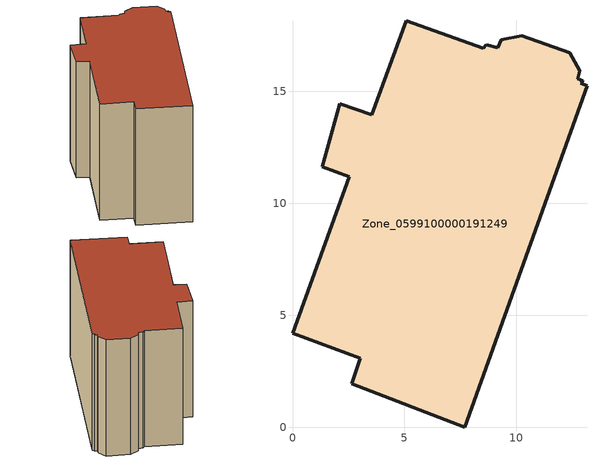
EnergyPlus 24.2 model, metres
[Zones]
Zone_0599100000191249
 floor ground (C_G): 12.88,15.36 13.16,15.26 7.7,0 2.65,1.94 3.02,3.08 0,4.19 2.53,11.18 1.33,11.63 2.12,14.45 3.55,13.96 5.07,18.16 8.52,16.94 8.66,17.08 9.17,16.96 9.32,17.32 10.23,17.5 12.38,16.73 12.84,15.92 12.75,15.57 12.97,15.49 12.94,15.39 z0
 wall outside (C_F): 12.84,15.92 12.38,16.73 10.23,17.5 9.32,17.32 9.17,16.96 8.66,17.08 8.52,16.94 5.07,18.16 3.55,13.96 2.12,14.45 1.33,11.63 2.53,11.18 0,4.19 3.02,3.08 2.65,1.94 7.7,0 13.16,15.26 12.88,15.36 12.94,15.39 12.97,15.49 12.75,15.57 12.84,15.92 z0:13.08
 roof outside (C_R): 12.94,15.39 12.97,15.49 12.75,15.57 12.84,15.92 12.38,16.73 10.23,17.5 9.32,17.32 9.17,16.96 8.66,17.08 8.52,16.94 5.07,18.16 3.55,13.96 2.12,14.45 1.33,11.63 2.53,11.18 0,4.19 3.02,3.08 2.65,1.94 7.7,0 13.16,15.26 12.88,15.36 z13.08
[BUILDING]
Pand.0599100000191249: North Axis=0; Terrain=City; Loads Convergence Tolerance Value=0.04; Temperature Convergence Tolerance Value=0.4; Solar Distribution=FullExterior; Maximum Number of Warmup Days=25; Minimum Number of Warmup Days=1
[Site:Location]
Rotterdam.The.Hague.AP_ZH_NLD Design_Conditions: Latitude=51.96; Longitude=4.45; Time Zone=1; Elevation=-4.5
[SITE:GROUNDTEMPERATURE:BUILDINGSURFACE]
18, 18, 18, 18, 18, 18, 18, 18, 18, 18, 18, 18
[MATERIAL] Thermal Absorptance=0.9; Solar Absorptance=0.7; Visible Absorptance=0.7
Name | Roughness | Thickness | Conductivity | Density | Specific Heat
G.TC.1946 | MediumSmooth | 0.15 | 1 | 540 | 1210
F.TC.1946 | Rough | 0.3 | 0.857143 | 1920 | 840
R.TC.1946 | MediumRough | 0.2 | 0.909091 | 1500 | 1000
[CONSTRUCTION]
C_G: G.TC.1946
C_F: F.TC.1946
C_R: R.TC.1946
[ZONE]
Zone_0599100000191249: Type=1; Multiplier=1; Ceiling Height=Autocalculate; Volume=Autocalculate; Floor Area=autocalculate; Part of Total Floor Area=Yes
[ZONEINFILTRATION:DESIGNFLOWRATE]
Infil_Zone_0599100000191249: Zone or ZoneList or Space or SpaceList=Zone_0599100000191249; Schedule=AlwaysOn; Design Flow Rate Calculation Method=Flow/Area; Flow Rate per Floor Area=0.003; Constant Term Coefficient=1; Temperature Term Coefficient=0; Velocity Term Coefficient=0; Velocity Squared Term Coefficient=0
[HVACTEMPLATE:ZONE:IDEALLOADSAIRSYSTEM]
Zone_0599100000191249: Maximum Heating Supply Air Temperature=50; Minimum Cooling Supply Air Temperature=13; Maximum Heating Supply Air Humidity Ratio=0.0156; Minimum Cooling Supply Air Humidity Ratio=0.0077; Heating Limit=NoLimit; Cooling Limit=NoLimit; Dehumidification Control Type=ConstantSensibleHeatRatio; Cooling Sensible Heat Ratio=0.7; Dehumidification Setpoint=60; Humidification Control Type=None; Humidification Setpoint=30; Outdoor Air Method=None; Outdoor Air Flow Rate per Person=0.00944; Outdoor Air Flow Rate per Zone Floor Area=0; Outdoor Air Flow Rate per Zone=0; Demand Controlled Ventilation Type=None; Outdoor Air Economizer Type=NoEconomizer; Heat Recovery Type=None; Sensible Heat Recovery Effectiveness=0.7; Latent Heat Recovery Effectiveness=0.65
[ZONECONTROL:THERMOSTAT]
ThermostatControl_Zone_0599100000191249: Zone or ZoneList=Zone_0599100000191249; Control Type Schedule=DualSetpointControlType; Control 1=Thermostat_Zone_0599100000191249; Temperature Difference Between Cutout And Setpoint=0
[THERMOSTATSETPOINT:DUALSETPOINT]
Thermostat_Zone_0599100000191249: Heating Setpoint Temperature Schedule=HeatingSetpoint_Zone_0599100000191249; Cooling Setpoint Temperature Schedule=CoolingSetpoint_Zone_0599100000191249
[SCHEDULE:COMPACT]
HeatingSetpoint_Zone_0599100000191249: Through: 12/31, For: AllDays, Until: 24:00, 21
CoolingSetpoint_Zone_0599100000191249: Through: 12/31, For: AllDays, Until: 24:00, 24
DualSetpointControlType: Through: 12/31, For: AllDays, Until: 24:00, 4
AlwaysOn: Through: 12/31, For: AllDays, Until: 24:00, 1
